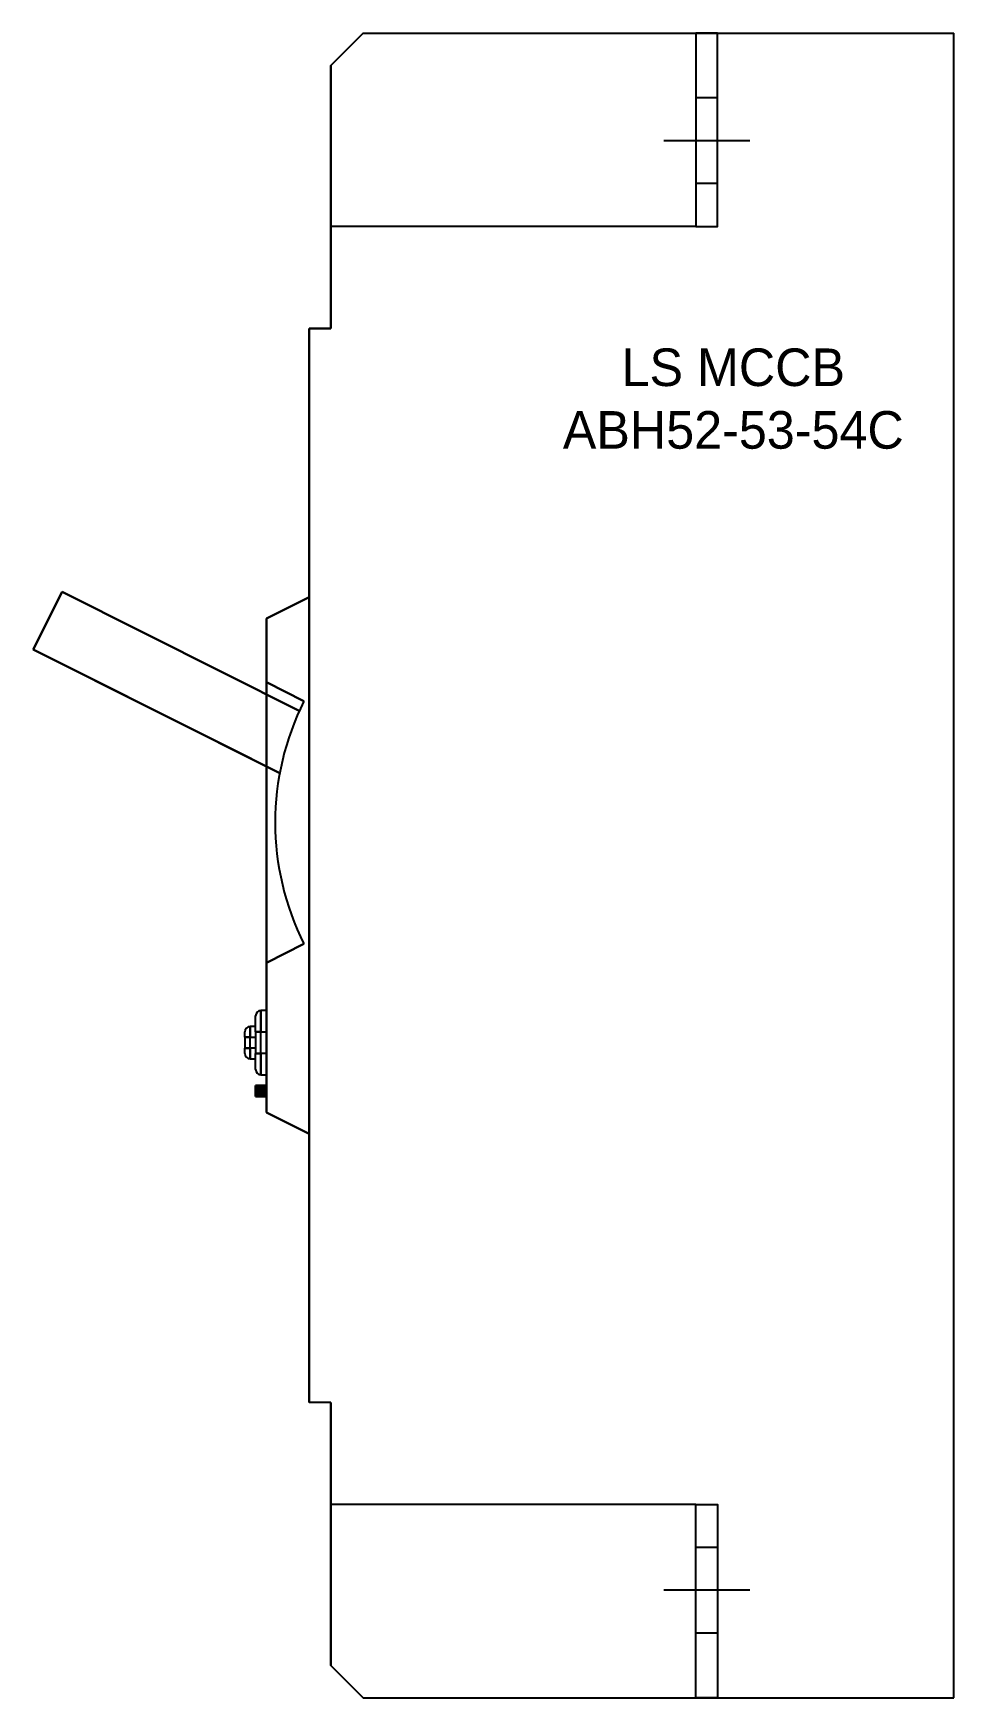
# Model space of a CAD drawing. Header units: millimetres. Extents: x 0 to 86, y 0 to 155.
import ezdxf

# ---------------------------------------------------------------- set-up
doc = ezdxf.new("R2010")
doc.units = ezdxf.units.MM

# ---------------------------------------------------------------- blocks, each defined once
blk = doc.blocks.new('HCC1 LS ABH50AF')
at = {"color": 7}
for p, q in [((-56.15, -1.15), (-55, 0)), ((-55, 0), (-56.15, -1.15)), ((-55, 0), (0, 0)), ((-55, 0), (0, 0)), ((0, -155), (0, 0)), ((-58, -3), (-56.15, -1.15)), ((-56.15, -1.15), (-58, -3)), ((-58, -3), (-58, -20.1)), ((-58, -20.1), (-58, -3)), ((-22, -6), (-24, -6)), ((-19, -10), (-27, -10)), ((-22, -14), (-24, -14)), ((-24, -18), (-58, -18)), ((-58, -20.1), (-58, -25.9)), ((-58, -25.9), (-58, -20.1)), ((-58, -25.9), (-58, -27.5)), ((-58, -27.5), (-58, -25.9)), ((-60, -27.5), (-60, -48.5)), ((-58, -27.5), (-60, -27.5)), ((-60, -27.5), (-58, -27.5)), ((-60, -48.5), (-60, -27.5)), ((-60, -48.5), (-60, -52.5)), ((-60, -52.5), (-60, -48.5)), ((-85.7, -57.38), (-83, -52.02)), ((-83, -52.02), (-85.7, -57.38)), ((-83, -52.02), (-68, -59.55)), ((-68, -59.55), (-83, -52.02)), ((-60, -52.5), (-64, -54.5)), ((-64, -54.5), (-60, -52.5)), ((-60, -102.5), (-60, -52.5)), ((-60, -52.5), (-60, -102.5)), ((-64, -54.5), (-64, -100.5)), ((-64, -100.5), (-64, -54.5)), ((-85.7, -57.38), (-62.75, -68.9)), ((-68, -66.27), (-85.7, -57.38)), ((-68, -59.55), (-60.93, -63.1)), ((-60.93, -63.1), (-68, -59.55)), ((-64, -60.44), (-60.5, -62.2)), ((-60.5, -62.2), (-64, -60.44)), ((-62.75, -68.9), (-68, -66.27)), ((-64, -86.56), (-60.5, -84.8)), ((-60.5, -84.8), (-64, -86.56)), ((-64.5, -93), (-64.5, -91)), ((-64, -91), (-64.5, -91)), ((-64.5, -91), (-64.5, -93)), ((-64, -91), (-64.5, -91)), ((-66, -93.5), (-66, -93)), ((-66, -93.5), (-66, -93)), ((-65.5, -93.5), (-65.5, -92.5)), ((-65, -92.5), (-65.5, -92.5)), ((-65.5, -92.5), (-65.5, -93.5)), ((-65, -92.5), (-65.5, -92.5)), ((-65, -93), (-65, -91.5)), ((-65, -93), (-65, -91.5)), ((-64.5, -93), (-65, -93)), ((-65, -93), (-65, -95)), ((-65, -93), (-65, -95)), ((-65, -93), (-64.5, -93)), ((-64.5, -93), (-64, -93)), ((-64.5, -95), (-64.5, -93)), ((-64.5, -95), (-64.5, -93)), ((-64.5, -93), (-64, -93)), ((-65.5, -93.5), (-66, -93.5)), ((-66, -93.5), (-66, -94.5)), ((-66, -93.5), (-66, -94.5)), ((-66, -93.5), (-65.5, -93.5)), ((-66, -95), (-66, -94.5)), ((-66, -95), (-66, -94.5)), ((-66, -94.5), (-65.5, -94.5)), ((-65.5, -94.5), (-66, -94.5)), ((-65.5, -93.5), (-65, -93.5)), ((-65.5, -94.5), (-65.5, -93.5)), ((-65.5, -93.5), (-65, -93.5)), ((-65.5, -94.5), (-65.5, -93.5)), ((-65.5, -94.5), (-65.5, -95.5)), ((-65.5, -95.5), (-65.5, -94.5)), ((-65, -94.5), (-65.5, -94.5)), ((-65, -94.5), (-65.5, -94.5)), ((-65.5, -95.5), (-65, -95.5)), ((-65.5, -95.5), (-65, -95.5)), ((-65, -96.5), (-65, -95)), ((-65, -96.5), (-65, -95)), ((-65, -95), (-64.5, -95)), ((-64.5, -95), (-65, -95)), ((-64.5, -97), (-64.5, -95)), ((-64, -95), (-64.5, -95)), ((-64.5, -95), (-64.5, -97)), ((-64, -95), (-64.5, -95)), ((-64.5, -97), (-64, -97)), ((-64.5, -97), (-64, -97)), ((-65, -98), (-65, -99)), ((-65, -99), (-65, -98)), ((-65, -98), (-64, -98)), ((-64, -98), (-65, -98)), ((-65, -98.02), (-64, -98.02)), ((-64, -98.02), (-65, -98.02)), ((-65, -98.06), (-64, -98.06)), ((-64, -98.06), (-65, -98.06)), ((-65, -98.09), (-64, -98.09)), ((-64, -98.09), (-65, -98.09)), ((-65, -98.11), (-64, -98.11)), ((-64, -98.11), (-65, -98.11)), ((-65, -98.13), (-64, -98.13)), ((-64, -98.13), (-65, -98.13)), ((-65, -98.15), (-64, -98.15)), ((-64, -98.15), (-65, -98.15)), ((-65, -98.17), (-64, -98.17)), ((-64, -98.17), (-65, -98.17)), ((-65, -98.19), (-64, -98.19)), ((-64, -98.19), (-65, -98.19)), ((-65, -98.23), (-64, -98.23)), ((-64, -98.23), (-65, -98.23)), ((-65, -98.26), (-64, -98.26)), ((-64, -98.26), (-65, -98.26)), ((-65, -98.3), (-64, -98.3)), ((-64, -98.3), (-65, -98.3)), ((-65, -98.32), (-64, -98.32)), ((-64, -98.32), (-65, -98.32)), ((-65, -98.34), (-64, -98.34)), ((-64, -98.34), (-65, -98.34)), ((-65, -98.36), (-64, -98.36)), ((-64, -98.36), (-65, -98.36)), ((-65, -98.38), (-64, -98.38)), ((-64, -98.38), (-65, -98.38)), ((-65, -98.4), (-64, -98.4)), ((-64, -98.4), (-65, -98.4)), ((-64, -98.43), (-65, -98.43)), ((-65, -98.43), (-64, -98.43)), ((-65, -98.45), (-64, -98.45)), ((-64, -98.45), (-65, -98.45)), ((-65, -98.47), (-64, -98.47)), ((-64, -98.47), (-65, -98.47)), ((-65, -98.49), (-64, -98.49)), ((-64, -98.49), (-65, -98.49)), ((-65, -98.51), (-64, -98.51)), ((-64, -98.51), (-65, -98.51)), ((-65, -98.53), (-64, -98.53)), ((-64, -98.53), (-65, -98.53)), ((-65, -98.55), (-64, -98.55)), ((-64, -98.55), (-65, -98.55)), ((-65, -98.57), (-64, -98.57)), ((-64, -98.57), (-65, -98.57)), ((-65, -98.62), (-64, -98.62)), ((-64, -98.62), (-65, -98.62)), ((-65, -98.66), (-64, -98.66)), ((-64, -98.66), (-65, -98.66)), ((-65, -98.68), (-64, -98.68)), ((-64, -98.68), (-65, -98.68)), ((-65, -98.72), (-64, -98.72)), ((-64, -98.72), (-65, -98.72)), ((-65, -98.74), (-64, -98.74)), ((-64, -98.74), (-65, -98.74)), ((-65, -98.77), (-64, -98.77)), ((-64, -98.77), (-65, -98.77)), ((-65, -98.79), (-64, -98.79)), ((-64, -98.79), (-65, -98.79)), ((-65, -98.81), (-64, -98.81)), ((-64, -98.81), (-65, -98.81)), ((-65, -98.85), (-64, -98.85)), ((-64, -98.85), (-65, -98.85)), ((-65, -98.87), (-64, -98.87)), ((-64, -98.87), (-65, -98.87)), ((-65, -98.91), (-64, -98.91)), ((-64, -98.91), (-65, -98.91)), ((-65, -98.94), (-64, -98.94)), ((-64, -98.94), (-65, -98.94)), ((-65, -98.98), (-64, -98.98)), ((-64, -98.98), (-65, -98.98)), ((-65, -99), (-64, -99)), ((-64, -99), (-65, -99)), ((-64, -100.5), (-60, -102.5)), ((-60, -102.5), (-64, -100.5)), ((-60, -102.5), (-60, -102.99)), ((-60, -102.99), (-60, -102.5)), ((-60, -102.99), (-60, -108.5)), ((-60, -108.5), (-60, -102.99)), ((-60, -108.5), (-60, -127.5)), ((-60, -127.5), (-60, -108.5)), ((-58, -127.5), (-60, -127.5)), ((-58, -127.5), (-58, -129.1)), ((-58, -129.1), (-58, -127.5)), ((-58, -129.1), (-58, -134.9)), ((-58, -134.9), (-58, -129.1)), ((-58, -134.9), (-58, -152)), ((-58, -152), (-58, -134.9)), ((-24, -137), (-58, -137)), ((-22, -141), (-24, -141)), ((-19, -145), (-27, -145)), ((-22, -149), (-24, -149)), ((-56.15, -153.85), (-58, -152)), ((-58, -152), (-56.15, -153.85)), ((-56.15, -153.85), (-55, -155)), ((-56.15, -153.85), (-55, -155)), ((-55, -155), (0, -155)), ((-55, -155), (0, -155))]:
    blk.add_line(p, q, dxfattribs=at)
for points in [[(-22, 0), (-24, 0), (-24, -18), (-22, -18)], [(-22, -155), (-24, -155), (-24, -137), (-22, -137)]]:
    blk.add_lwpolyline(points, close=True, dxfattribs=at)
for centre, radius, start, end in [((-38, -73.5), 25.18, 153.3332, 206.6668), ((-38, -73.5), 25.18, 153.3332, 206.6668), ((-64.5, -91.5), 0.5, 90, 180), ((-64.5, -91.5), 0.5, 90, 180), ((-65.5, -93), 0.5, 90, 180), ((-65.5, -93), 0.5, 90, 180), ((-65.5, -95), 0.5, 180, 270), ((-65.5, -95), 0.5, 180, 270), ((-64.5, -96.5), 0.5, 180, 270), ((-64.5, -96.5), 0.5, 180, 270)]:
    blk.add_arc(centre, radius, start, end, dxfattribs=at)
at = {"color": 7, "insert": (-39.37, -29.35), "char_height": 3.5, "attachment_point": 1}
blk.add_mtext_dynamic_manual_height_columns('\\pxqc;{\\C1;LS MCCB\\PABH52-53-54C}', width=37.6867, gutter_width=1, heights=[0], dxfattribs=at)

msp = doc.modelspace()

# ---------------------------------------------------------------- block references
msp.add_blockref('HCC1 LS ABH50AF', (85.7, 155))

doc.saveas('drawing.dxf')
